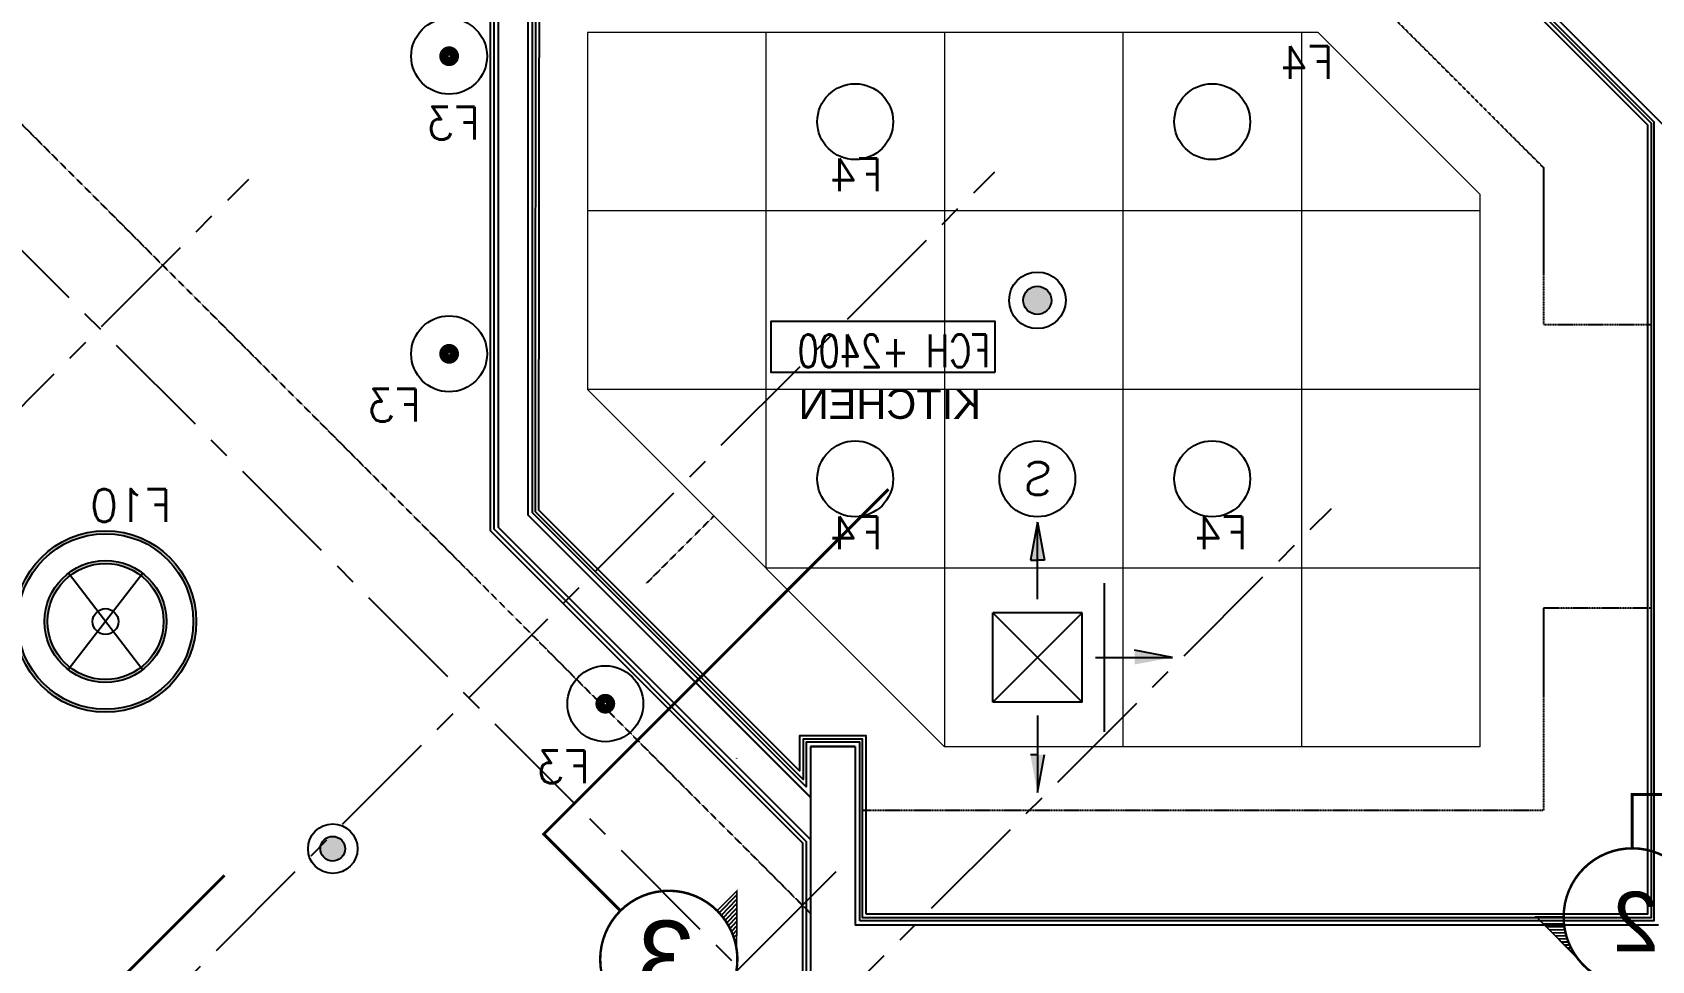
# Model space of a CAD drawing. Header units: millimetres. Extents: x 186805 to 449048, y 2167 to 51540.
# Drawn here: x 250778 to 256221, y 12714 to 15832 of the extents above; entities that cross this region are included whole.
import ezdxf
from ezdxf.enums import TextEntityAlignment as Align

# ---------------------------------------------------------------- set-up
doc = ezdxf.new("R2010")
doc.units = ezdxf.units.MM
for name, pattern in [('BC$0$DASHDOT2', [0.5, 0.25, -0.125, 0, -0.125]), ('BC$0$XR-BAS2-BLOCK-B$1$CENTER', [2, 1.25, -0.25, 0.25, -0.25]), ('CENTER', [2, 1.25, -0.25, 0.25, -0.25]), ('HIDDEN2', [0.1875, 0.125, -0.0625]), ('PHANTOM2', [1.25, 0.625, -0.125, 0.125, -0.125, 0.125, -0.125])]:
    doc.linetypes.add(name, pattern=pattern)
doc.layers.get('0').update_dxf_attribs({"linetype": 'CONTINUOUS'})
doc.layers.add('0-60x60-C', color=3, linetype='CONTINUOUS', lineweight=13)
doc.layers.add('wall', color=4, linetype='CONTINUOUS', lineweight=25)
for name, color, linetype in [('0TG-grid', 9, 'CENTER'), ('0TG-opening indicator', 8, 'PHANTOM2'), ('0TG-text', 4, 'CONTINUOUS'), ('A-ABOV', 1, 'HIDDEN2'), ('A-CONC-BLDG', 6, 'CONTINUOUS'), ('A-KEY', 8, 'CONTINUOUS'), ('a-wall', 140, 'CONTINUOUS'), ('BC-dim', 1, 'CONTINUOUS'), ('E-ARMATUR', 2, 'CONTINUOUS'), ('E-LITE-CLUG', 2, 'CONTINUOUS'), ('MEP', 16, 'CONTINUOUS'), ('SHADOW LINE', 151, 'CONTINUOUS'), ('SITE SURVEY ROOM$0$SITE SURVEY ROOM$0$DECORATIVE DETAILS-1$0$WALL FIXTURE DETAILS$0$ECO-WORLD DETAILS$0$FINAL ECO-1#$0$REV ECO$0$FINAL DRGS1$0$REFER', 7, 'CONTINUOUS'), ('TEXT', 3, 'CONTINUOUS')]:
    doc.layers.add(name, color=color, linetype=linetype)
doc.styles.add('BW.B$0$SAS', font='sanss___.ttf')
doc.styles.add('ROMANS_075', font='romans.shx', dxfattribs={"width": 0.75})

# ---------------------------------------------------------------- blocks, each defined once
blk = doc.blocks.new('A$C7C4A1575')
at = {"layer": 'A-ABOV', "color": 8}
blk.add_line((19748.9, 35514), (22895.1, 38660.3), dxfattribs=at)
at = {"layer": 'A-CONC-BLDG', "color": 8}
blk.add_lwpolyline([(23051.2, 31615.1), (22945.1, 31721.2), (22945.1, 33194.8), (26350.3, 36600), (28495.1, 36600), (28495.1, 35700), (28245.1, 35700), (28245.1, 36350), (26453.8, 36350), (23195.1, 33091.3), (23195.1, 31759)], dxfattribs=at)
at = {"layer": 'A-KEY', "color": 8}
blk.add_line((23045.1, 38100), (22895.1, 38100), dxfattribs=at)
at = {"layer": 'a-wall', "color": 8}
for p, q in [((22895.1, 38100), (22895.1, 38990)), ((23045.1, 38100), (23045.1, 38700)), ((25745.1, 38700), (23045.1, 38700)), ((22895.1, 38412.3), (21845.1, 37362.3)), ((22895.6, 38271.4), (21945.1, 37320.9)), ((23045.1, 38100), (22895.1, 38100)), ((21845.1, 35348.7), (21845.1, 37362.3)), ((21945.1, 35250), (21945.1, 37320.9))]:
    blk.add_line(p, q, dxfattribs=at)
blk = doc.blocks.new('A$C32DD6ECA')
at = {"layer": '0-60x60-C', "color": 16, "xscale": 0.04183124983683228, "yscale": 0.04183124983683228, "zscale": 0.04183124983683228, "rotation": 180}
blk.add_blockref('A$C7C4A1575', (4397.08, 2202.64), dxfattribs=at)
blk = doc.blocks.new('f44')
at = {"layer": 'E-ARMATUR', "color": 16}
blk.add_circle((0, 0), 127.5, dxfattribs=at)
blk = doc.blocks.new('F33')
at = {"layer": 'E-ARMATUR', "color": 16, "const_width": 31.1}
blk.add_lwpolyline([(-17.7, 0, 1), (17.7, 0, 1)], format="xyb", close=True, dxfattribs=at)
at = {"layer": 'E-ARMATUR', "color": 16}
blk.add_circle((0, 0), 127.5, dxfattribs=at)
blk = doc.blocks.new('F66')
at = {"layer": 'E-ARMATUR'}
h = blk.add_hatch(color=16, dxfattribs=at)
h.paths.add_polyline_path([(-295, 0, -0.414214), (0, 295), (0, 305, 0.414214), (-305, 0, 0.414214), (0, -305), (0, -295, -0.414214)])
h.paths.add_polyline_path([(-195, 0, -0.414214), (0, 195), (0, 205, 0.414214), (-205, 0, 0.414214), (0, -205), (0, -195, -0.414214)], flags=17)
h = blk.add_hatch(color=16, dxfattribs=at)
h.paths.add_polyline_path([(195, 0), (205, 0, 0.414214), (0, 205), (0, 195, -0.414214)], flags=17)
h.paths.add_polyline_path([(295, 0), (305, 0, 0.414214), (0, 305), (0, 295, -0.414214)])
h = blk.add_hatch(color=16, dxfattribs=at)
h.paths.add_polyline_path([(205, 0), (195, 0, -0.414214), (0, -195), (0, -205, 0.414214)])
h.paths.add_polyline_path([(305, 0), (295, 0, -0.414214), (0, -295), (0, -305, 0.414214)])
at = {"layer": 'E-ARMATUR', "color": 16}
for p, q in [((124, -163.2), (-125, 162.4)), ((-125, -162.4), (125, 162.4))]:
    blk.add_line(p, q, dxfattribs=at)
for radius in [305, 295, 205, 195, 43.2]:
    blk.add_circle((0, 0), radius, dxfattribs=at)
blk = doc.blocks.new('A$C35C014DB')
at = {"layer": 'MEP'}
h = blk.add_hatch(color=256, dxfattribs=at)
edge = h.paths.add_edge_path()
edge.add_ellipse((5456.5, 12047.7), major_axis=(-38.8, -27.2), ratio=1, start_angle=0, end_angle=360, ccw=False)
h = blk.add_hatch(color=256, dxfattribs=at)
edge = h.paths.add_edge_path()
edge.add_ellipse((7824.9, 10205.2), major_axis=(-34, -23.8), ratio=1, start_angle=0, end_angle=360, ccw=False)
at = {"layer": 'SITE SURVEY ROOM$0$SITE SURVEY ROOM$0$DECORATIVE DETAILS-1$0$WALL FIXTURE DETAILS$0$ECO-WORLD DETAILS$0$FINAL ECO-1#$0$REV ECO$0$FINAL DRGS1$0$REFER'}
h = blk.add_hatch(dxfattribs=at)
h.set_pattern_fill('ANSI31', color=8, scale=82.345676, angle=181.1291, style=0)
h.set_pattern_definition([(313.87088, (10262.598, 7449.854), (-7.42041, -7.13356), [])])
h.paths.add_polyline_path([(6663.2, 9604.9, -0.333605), (6467, 9800.3), (6467.4, 9604.5)])
h.paths.add_polyline_path([(6531.8, 9996), (6466.4, 10061), (6466.8, 9865.3, -0.162403)])
h.paths.add_polyline_path([(6923.9, 9605.5), (6858.6, 9670.6, -0.162403), (6728.2, 9605.1)])
h.paths.add_polyline_path([(6346, 10023.2), (6450.6, 10128.2), (6502.6, 10076.3), (6398.1, 9971.4)], flags=9)
h = blk.add_hatch(dxfattribs=at)
h.set_pattern_fill('ANSI31', color=8, scale=82.345676, angle=136.1291, style=0)
h.set_pattern_definition([(358.87088, (7664.575, 10813.092), (-0.202834, -10.29121), [])])
h.paths.add_polyline_path([(3595.5, 9791.8, -0.333605), (3318.7, 9791.2), (3457.4, 9653.1)])
h.paths.add_polyline_path([(3226.1, 9975.4), (3133.9, 9975.2), (3272.6, 9837, -0.162403)])
h.paths.add_polyline_path([(3779.5, 9976.6), (3687.3, 9976.4, -0.162403), (3641.4, 9837.8)])
h.paths.add_polyline_path([(3075.5, 9863.3), (3075.2, 10011.4), (3148.7, 10011.6), (3149, 9863.4)], flags=9)
at = {"color": 9}
for points in [[(8907.8, 17182.9), (7333.6, 17182.9), (7333.6, 13282.9), (7283.6, 13282.9), (7283.6, 11279.4), (6233.6, 10229.4), (6233.6, 8512.9), (7749.1, 8512.9), (8983.6, 7278.4)], [(6075.6, 14732.9), (6075.6, 14732.9), (5779.7, 15028.9), (3393.6, 12642.8), (3393.6, 9972.9), (6043.6, 9972.9), (6043.6, 10572.9), (6243.6, 10572.9), (6243.6, 10437.4), (7143.6, 11337.4), (7142.2, 13383), (6753.6, 13382.9), (6753.6, 13562.9), (7153.6, 13562.9), (7153.6, 14732.9), (7153.6, 14732.9)]]:
    blk.add_lwpolyline(points, dxfattribs=at)
blk.add_lwpolyline([(6053.6, 9962.9), (6053.6, 10562.9), (6233.6, 10562.9), (6233.6, 10413.2), (7153.6, 11333.2), (7153.6, 13382.9), (6753.6, 13382.9), (6753.6, 13562.9), (7153.6, 13562.9), (7153.6, 14732.9), (6089.7, 14732.9), (5779.7, 15043), (3383.6, 12646.9), (3383.6, 9962.9)], close=True, dxfattribs=at)
at = {"color": 9, "linetype": 'HIDDEN2', "ltscale": 0.5}
for points in [[(5350.5, 14089.1), (3754.6, 12493.2), (3754.6, 11966), (3393.6, 11966)], [(3393.6, 11012.9), (3754.6, 11012.9), (3754.6, 10333.9), (6043.6, 10333.9), (6043.6, 10333.9)]]:
    blk.add_lwpolyline(points, dxfattribs=at)
at = {"layer": '0-60x60-C', "color": 2}
for p, q in [((4511.9, 12947.9), (3968.6, 12404.6)), ((4511.9, 12947.9), (6968.6, 12947.9)), ((6968.6, 12947.9), (6968.6, 11747.9)), ((3968.6, 12404.6), (3968.6, 10547.9)), ((6968.6, 11747.9), (5768.6, 10547.9)), ((3968.6, 10547.9), (5768.6, 10547.9))]:
    blk.add_line(p, q, dxfattribs=at)
at = {"layer": '0-60x60-C', "color": 1}
for p, q in [((4568.6, 12947.9), (4568.6, 10547.9)), ((5168.6, 12947.9), (5168.6, 10547.9)), ((5768.6, 12947.9), (5768.6, 10547.9)), ((6368.6, 12947.9), (6368.6, 11147.9)), ((3968.6, 12347.9), (6968.6, 12347.9)), ((3968.6, 11747.9), (6968.6, 11747.9)), ((3968.6, 11147.9), (6368.6, 11147.9))]:
    blk.add_line(p, q, dxfattribs=at)
at = {"layer": '0TG-grid', "linetype": 'BC$0$XR-BAS2-BLOCK-B$1$CENTER', "ltscale": 300}
for p, q in [((4468.1, 7812.9), (13602.6, 16947.4)), ((16276.8, 1802.5), (5599.4, 12479.8)), ((18784.4, 1777.5), (8107.1, 12454.8)), ((15145.4, 671.1), (4468.1, 11348.5))]:
    blk.add_line(p, q, dxfattribs=at)
at = {"layer": '0TG-opening indicator', "color": 1}
blk.add_arc((6464.7, 10509.6), 2, 315, 45, dxfattribs=at)
at = {"layer": 'A-CONC-BLDG'}
blk.add_lwpolyline([(6062.5, 17032.8), (6168.6, 16926.8), (6168.6, 15453.1), (2763.4, 12047.9), (618.6, 12047.9), (618.6, 12947.9), (868.6, 12947.9), (868.6, 12297.9), (2659.8, 12297.9), (5918.6, 15556.7), (5918.6, 16888.9)], dxfattribs=at)
at = {"layer": 'BC-dim', "color": 2, "linetype": 'BC$0$DASHDOT2', "ltscale": 500, "const_width": 10}
for points in [[(6857.9, 9996.7), (7115.5, 10254.3), (5956.6, 11413.1)], [(9089.9, 8699.2), (9347.5, 8956.9), (8188.6, 10115.7)]]:
    blk.add_lwpolyline(points, dxfattribs=at)
at = {"layer": 'BC-dim', "color": 2, "linetype": 'BC$0$DASHDOT2', "ltscale": 100, "const_width": 10}
blk.add_lwpolyline([(3457.2, 10205.5), (3457.2, 10387.6), (2843.3, 10387.6)], dxfattribs=at)
at = {"layer": 'E-LITE-CLUG', "linetype": 'HIDDEN2'}
blk.add_line((6768.6, 11097.9), (6543.6, 11322.9), dxfattribs=at)
at = {"layer": 'MEP'}
for p, q in [((5456.1, 11302.2), (5432.2, 11174.6)), ((5456.1, 11043.4), (5456.1, 11302.2)), ((5456.1, 11302.2), (5479.9, 11174.6)), ((5432.2, 11174.6), (5456.1, 11174.6)), ((5479.9, 11174.6), (5456.1, 11174.6)), ((5230.7, 10597.9), (5230.7, 11097.9)), ((5306.1, 10697.9), (5306.1, 10997.9)), ((5306.1, 10997.9), (5606.1, 10997.9)), ((5306.1, 10997.9), (5606.1, 10697.9)), ((5606.1, 10997.9), (5306.1, 10697.9)), ((5606.1, 10697.9), (5606.1, 10997.9)), ((5001.8, 10847.9), (5129.5, 10871.8)), ((5260.7, 10847.9), (5001.8, 10847.9)), ((5306.1, 10697.9), (5606.1, 10697.9)), ((5456.1, 10652.5), (5456.1, 10393.7)), ((5456.1, 10393.7), (5432.2, 10521.3)), ((5479.9, 10521.3), (5456.1, 10521.3))]:
    blk.add_line(p, q, dxfattribs=at)
at = {"layer": 'MEP', "color": 2}
blk.add_line((7749.1, 8512.9), (6133.1, 10128.9), dxfattribs=at)
at = {"layer": 'MEP', "extrusion": (0, 0, -1)}
for centre, major_axis, start_param, end_param in [((5456.2, 12047.7), (-54.5, 77.9), 3.752458, 10.035643), ((5456.5, 12047.7), (-38.8, -27.2), 5.323254218590446, 11.60643952577003), ((7824.6, 10205.2), (-47.7, 68.2), 3.752458, 10.035643), ((7824.9, 10205.2), (-34, -23.8), 5.323254218590446, 11.60643952577003)]:
    blk.add_ellipse(centre, major_axis=major_axis, ratio=1, start_param=start_param, end_param=end_param, dxfattribs=at)
at = {"layer": 'MEP'}
for points in [[(5456.1, 11174.6), (5432.2, 11174.6), (5456.1, 11302.2)], [(5456.1, 11174.6), (5479.9, 11174.6), (5456.1, 11302.2)], [(5129.5, 10847.9), (5129.5, 10871.8), (5001.8, 10847.9)], [(5129.5, 10847.9), (5129.5, 10824.1), (5001.8, 10847.9)], [(5456.1, 10521.3), (5432.2, 10521.3), (5456.1, 10393.7)], [(5456.1, 10521.3), (5479.9, 10521.3), (5456.1, 10393.7)]]:
    blk.add_solid(points, dxfattribs=at)
at = {"layer": 'SHADOW LINE'}
blk.add_lwpolyline([(8895.8, 17170.9), (7345.6, 17170.9), (7345.6, 13270.9), (7295.6, 13270.9), (7295.6, 11274.4), (6245.6, 10224.4), (6245.6, 8524.9), (7754, 8524.9), (8995.6, 7283.4)], dxfattribs=at)
blk.add_lwpolyline([(6031.6, 9984.9), (6031.6, 10584.9), (6255.6, 10584.9), (6255.6, 10466.4), (7131.6, 11342.4), (7130.2, 13371), (6741.6, 13370.9), (6741.6, 13574.9), (7141.6, 13574.9), (7141.6, 14720.9), (6077.4, 14720.9), (5779.7, 15011.9), (3405.6, 12637.8), (3405.6, 9984.9)], close=True, dxfattribs=at)
at = {"layer": 'SITE SURVEY ROOM$0$SITE SURVEY ROOM$0$DECORATIVE DETAILS-1$0$WALL FIXTURE DETAILS$0$ECO-WORLD DETAILS$0$FINAL ECO-1#$0$REV ECO$0$FINAL DRGS1$0$REFER', "color": 8, "const_width": 8.23}
for points in [[(3226.1, 9975.4, -1), (3687.3, 9976.4, -1), (3226.1, 9975.4)], [(6531.8, 9996, -1), (6858.6, 9670.6, -1), (6531.8, 9996)]]:
    blk.add_lwpolyline(points, format="xyb", dxfattribs=at)
at = {"layer": 'SITE SURVEY ROOM$0$SITE SURVEY ROOM$0$DECORATIVE DETAILS-1$0$WALL FIXTURE DETAILS$0$ECO-WORLD DETAILS$0$FINAL ECO-1#$0$REV ECO$0$FINAL DRGS1$0$REFER', "color": 1, "const_width": 4.94}
for points in [[(6858.7, 9670.7), (6923.9, 9605.5), (6467.4, 9604.5), (6466.4, 10063), (6532.6, 9996.8)], [(3687.3, 9976.6), (3779.5, 9976.6), (3457.4, 9653.1), (3132.5, 9976.6), (3226.1, 9976.6)]]:
    blk.add_lwpolyline(points, dxfattribs=at)
at = {"layer": 'TEXT', "color": 4}
blk.add_lwpolyline([(5598.8, 11805.5), (6351.2, 11805.5), (6351.2, 11977.3), (5598.8, 11977.3)], close=True, dxfattribs=at)
at = {"layer": 'wall'}
for p, q in [((7168.6, 13397.9), (7168.6, 11327)), ((7268.6, 13299.2), (7268.6, 11285.6)), ((6218.6, 10377), (7168.6, 11327)), ((6218.6, 10377), (7168.6, 11327)), ((6218.6, 10235.6), (7268.6, 11285.6)), ((6218.6, 10235.6), (7268.6, 11285.6)), ((6068.6, 10547.9), (6068.6, 9947.9)), ((6068.6, 10547.9), (6218.6, 10547.9)), ((6218.6, 10547.9), (6218.6, 9657.9)), ((3368.6, 9947.9), (6068.6, 9947.9))]:
    blk.add_line(p, q, dxfattribs=at)
at = {"layer": 'MEP', "xscale": -1, "rotation": 180}
for name, p in [('F33', (7433.6, 12867.9)), ('f44', (4868.6, 12647.9)), ('f44', (6068.6, 12647.9)), ('F33', (7433.6, 11867.9)), ('f44', (4868.6, 11447.9)), ('f44', (6068.6, 11447.9)), ('F33', (6908.6, 10692.3))]:
    blk.add_blockref(name, p, dxfattribs=at)
at = {"layer": 'MEP', "linetype": 'Continuous', "xscale": -1, "rotation": 180}
blk.add_blockref('f44', (5456.2, 11447.7), dxfattribs=at)
at = {"layer": 'MEP', "extrusion": (0, 0, -1), "zscale": -1, "rotation": 180}
blk.add_blockref('F66', (-8588.6, 10968.5), dxfattribs=at)
at = {"layer": '0TG-text', "style": 'BW.B$0$SAS'}
blk.add_text('KITCHEN', height=100, dxfattribs=at).set_placement((5952.3, 11649.5), align=Align.CENTER)
at = {"layer": 'SITE SURVEY ROOM$0$SITE SURVEY ROOM$0$DECORATIVE DETAILS-1$0$WALL FIXTURE DETAILS$0$ECO-WORLD DETAILS$0$FINAL ECO-1#$0$REV ECO$0$FINAL DRGS1$0$REFER', "color": 3, "style": 'BW.B$0$SAS'}
for s, height, p in [('2', 200, (3367.1, 10060.5)), ('3', 250, (6607, 9963.4))]:
    blk.add_text(s, height=height, dxfattribs=at).set_placement(p, align=Align.TOP_LEFT)
at = {"layer": 'TEXT', "color": 2, "linetype": 'Continuous', "style": 'ROMANS_075'}
for s, p in [('F4', (4460.5, 12792.2)), ('F3', (7329.2, 12587.9)), ('F4', (5975.4, 12414.3)), ('F3', (7528, 11640.2)), ('S', (5407.3, 11393.9)), ('F10', (8366.9, 11303.3)), ('F4', (4749, 11211.5)), ('F4', (5975.4, 11211.5)), ('F3', (6959.4, 10425.5))]:
    blk.add_text(s, height=110, dxfattribs=at).set_placement(p)
at = {"layer": 'TEXT', "color": 2, "linetype": 'Continuous', "insert": (5614.9, 11877.6), "char_height": 110, "attachment_point": 4, "style": 'ROMANS_075'}
blk.add_mtext('FCH +2400', dxfattribs=at)

msp = doc.modelspace()

# ---------------------------------------------------------------- block references
at = {"linetype": 'ByBlock', "xscale": -1}
msp.add_blockref('A$C35C014DB', (259612.5, 2884.3), dxfattribs=at)
at = {"layer": '0-60x60-C', "color": 16, "xscale": -23.90557308239969, "yscale": 23.90557308239969, "zscale": 23.90557308239969}
msp.add_blockref('A$C32DD6ECA', (335613.6, -1123), dxfattribs=at)

doc.saveas('drawing.dxf')
